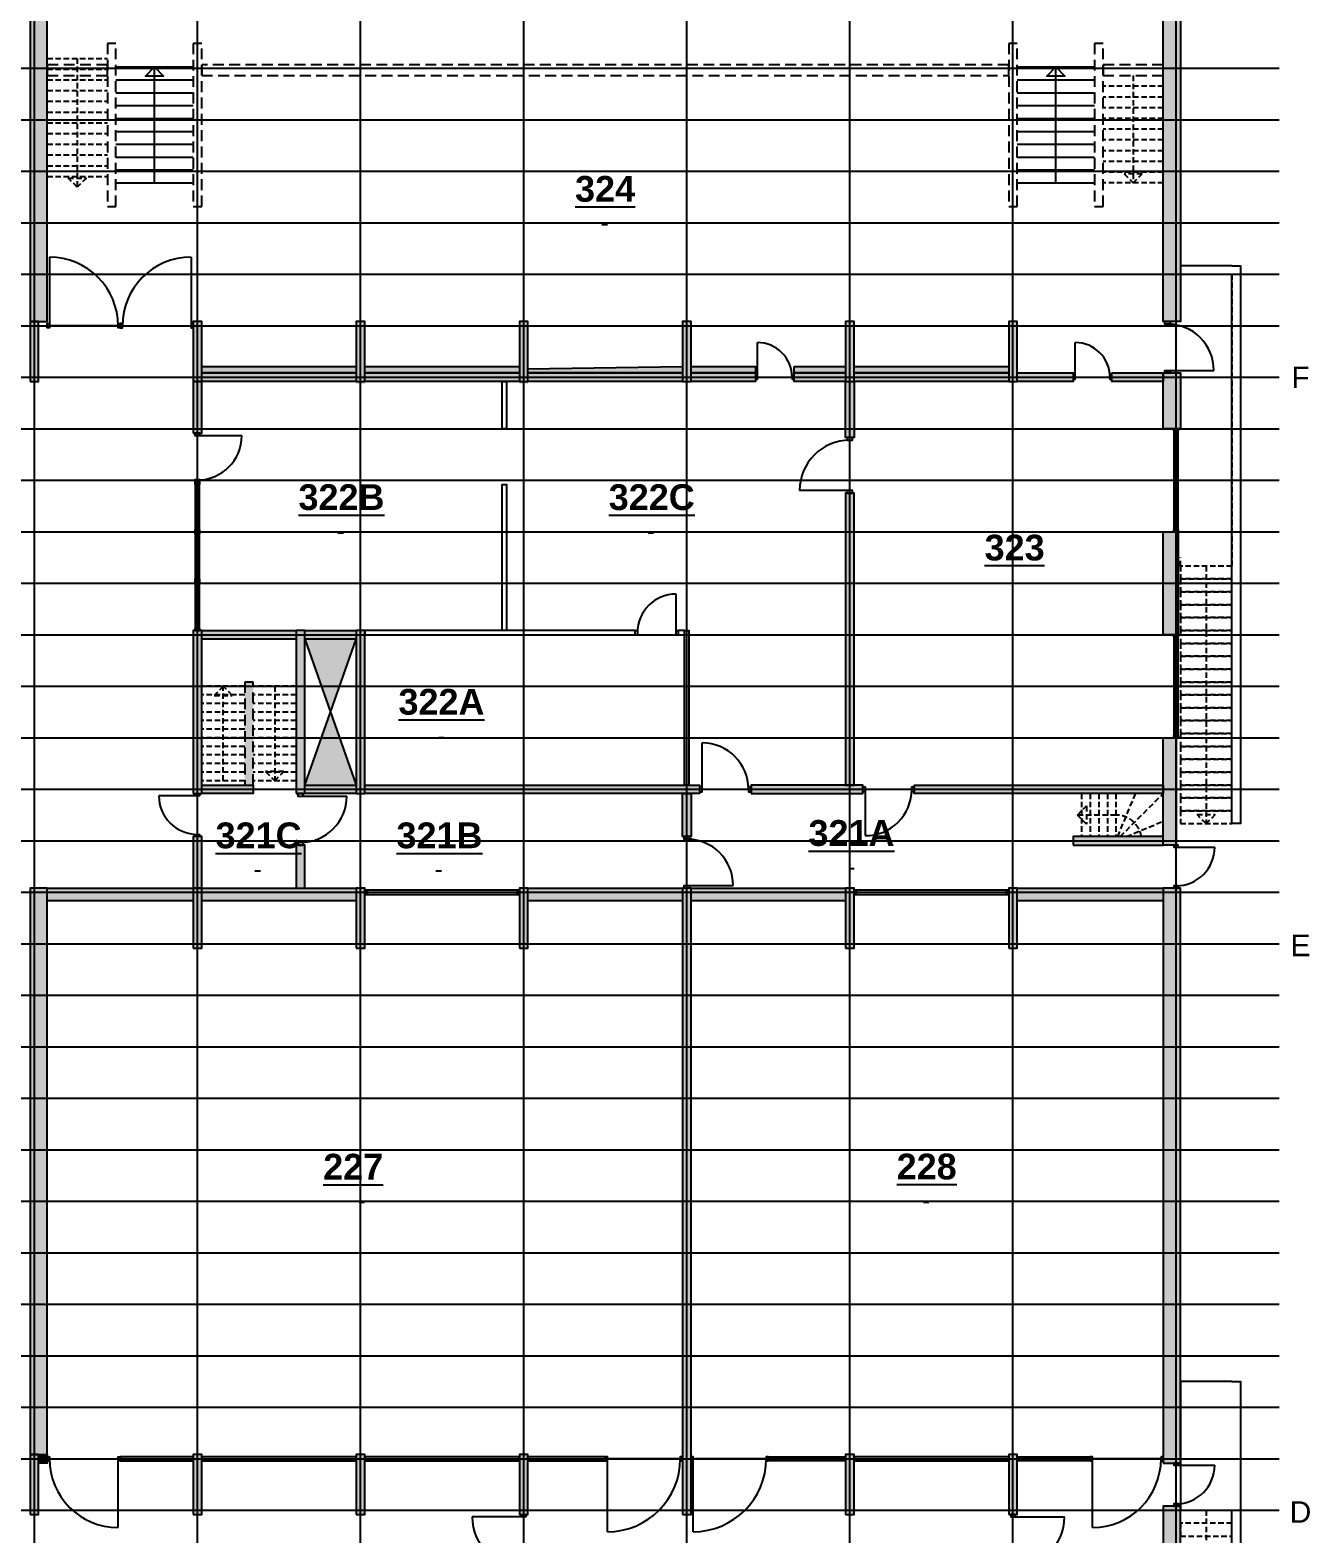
# Model space of a CAD drawing. Header units: millimetres. Extents: x 96064 to 243032, y 44049 to 165007.
# Drawn here: x 163200 to 193019, y 97250 to 132290 of the extents above; entities that cross this region are included whole.
import ezdxf

# ---------------------------------------------------------------- set-up
doc = ezdxf.new("R2010")
doc.units = ezdxf.units.MM
doc.header["$LTSCALE"] = 20
doc.linetypes.add('DASHED', pattern=[19.05, 12.7, -6.35])
for name, color, linetype in [('-  Lette vægge - nye', 7, 'CONTINUOUS'), ('-  Stueplan eksist', 7, 'CONTINUOUS'), ('-  Trapper', 1, 'CONTINUOUS'), ('- Døre og vinduer', 12, 'CONTINUOUS'), ('-Grid', 254, 'CONTINUOUS'), ('-Rum m2', 6, 'CONTINUOUS'), ('-Rumnumre', 6, 'CONTINUOUS'), ('-Skrav. eksist.', 253, 'CONTINUOUS')]:
    doc.layers.add(name, color=color, linetype=linetype)
doc.styles.add('100', font='arial.ttf', dxfattribs={"height": 150})

msp = doc.modelspace()

# ---------------------------------------------------------------- hatches: boundary and pattern name
at = {"layer": '-Skrav. eksist.'}
h = msp.add_hatch(color=256, dxfattribs=at)
h.dxf.hatch_style = 1
h.paths.add_polyline_path([(163200, 125500), (163600, 125500), (163600, 138700), (163200, 138700)], flags=17)
h = msp.add_hatch(color=256, dxfattribs=at)
h.dxf.hatch_style = 1
h.paths.add_polyline_path([(189600, 138730), (190000, 138730), (190000, 125530), (189600, 125530)], flags=17)
h = msp.add_hatch(color=256, dxfattribs=at)
h.dxf.hatch_style = 1
h.paths.add_polyline_path([(189600, 138730), (190000, 138730), (190000, 125530), (189600, 125530)], flags=17)
h = msp.add_hatch(color=256, dxfattribs=at)
h.dxf.hatch_style = 1
h.paths.add_polyline_path([(163200, 124100), (163400, 124100), (163400, 125500), (163200, 125500)], flags=17)
h = msp.add_hatch(color=256, dxfattribs=at)
h.dxf.hatch_style = 1
h.paths.add_polyline_path([(163200, 124100), (163400, 124100), (163400, 125500), (163200, 125500)], flags=17)
h = msp.add_hatch(color=256, dxfattribs=at)
h.dxf.hatch_style = 1
h.paths.add_polyline_path([(167000, 124100), (167200, 124100), (167200, 125500), (167000, 125500)], flags=17)
h = msp.add_hatch(color=256, dxfattribs=at)
h.dxf.hatch_style = 1
h.paths.add_polyline_path([(167000, 124100), (167200, 124100), (167200, 125500), (167000, 125500)], flags=17)
h = msp.add_hatch(color=256, dxfattribs=at)
h.dxf.hatch_style = 1
h.paths.add_polyline_path([(170800, 124100), (171000, 124100), (171000, 125500), (170800, 125500)], flags=17)
h = msp.add_hatch(color=256, dxfattribs=at)
h.dxf.hatch_style = 1
h.paths.add_polyline_path([(170800, 124050), (171000, 124050), (171000, 125450), (170800, 125450)], flags=17)
h = msp.add_hatch(color=256, dxfattribs=at)
h.dxf.hatch_style = 1
h.paths.add_polyline_path([(174600, 124100), (174800, 124100), (174800, 125500), (174600, 125500)], flags=17)
h = msp.add_hatch(color=256, dxfattribs=at)
h.dxf.hatch_style = 1
h.paths.add_polyline_path([(174600, 124050), (174800, 124050), (174800, 125450), (174600, 125450)], flags=17)
h = msp.add_hatch(color=256, dxfattribs=at)
h.dxf.hatch_style = 1
h.paths.add_polyline_path([(178400, 124100), (178600, 124100), (178600, 125500), (178400, 125500)], flags=17)
h = msp.add_hatch(color=256, dxfattribs=at)
h.dxf.hatch_style = 1
h.paths.add_polyline_path([(178400, 124100), (178600, 124100), (178600, 125500), (178400, 125500)], flags=17)
h = msp.add_hatch(color=256, dxfattribs=at)
h.dxf.hatch_style = 1
h.paths.add_polyline_path([(182200, 124100), (182400, 124100), (182400, 125500), (182200, 125500)], flags=17)
h = msp.add_hatch(color=256, dxfattribs=at)
h.dxf.hatch_style = 1
h.paths.add_polyline_path([(182200, 124100), (182400, 124100), (182400, 125500), (182200, 125500)], flags=17)
h = msp.add_hatch(color=256, dxfattribs=at)
h.dxf.hatch_style = 1
h.paths.add_polyline_path([(186000, 124100), (186200, 124100), (186200, 125500), (186000, 125500)], flags=17)
h = msp.add_hatch(color=256, dxfattribs=at)
h.dxf.hatch_style = 1
h.paths.add_polyline_path([(186000, 124100), (186200, 124100), (186200, 125500), (186000, 125500)], flags=17)
h = msp.add_hatch(color=256, dxfattribs=at)
h.dxf.hatch_style = 1
h.paths.add_polyline_path([(167200, 124450), (170800, 124450), (170800, 124300), (167200, 124300)])
h = msp.add_hatch(color=256, dxfattribs=at)
h.dxf.hatch_style = 1
h.paths.add_polyline_path([(167200, 124450), (170800, 124450), (170800, 124300), (167200, 124300)])
h = msp.add_hatch(color=256, dxfattribs=at)
h.dxf.hatch_style = 1
h.paths.add_polyline_path([(171000, 124450), (174600, 124450), (174600, 124300), (171000, 124300)])
h = msp.add_hatch(color=256, dxfattribs=at)
h.dxf.hatch_style = 1
h.paths.add_polyline_path([(171000, 124450), (174600, 124450), (174600, 124300), (171000, 124300)])
h = msp.add_hatch(color=256, dxfattribs=at)
h.dxf.hatch_style = 1
h.paths.add_polyline_path([(174800, 124400), (178400, 124450), (178400, 124300), (174800, 124300)])
h = msp.add_hatch(color=256, dxfattribs=at)
h.dxf.hatch_style = 1
h.paths.add_polyline_path([(174800, 124400), (178400, 124450), (178400, 124300), (174800, 124300)])
h = msp.add_hatch(color=256, dxfattribs=at)
h.dxf.hatch_style = 1
h.paths.add_polyline_path([(178600, 124450), (180100, 124450), (180100, 124300), (178600, 124300)])
h = msp.add_hatch(color=256, dxfattribs=at)
h.dxf.hatch_style = 1
h.paths.add_polyline_path([(178600, 124450), (180100, 124450), (180100, 124300), (178600, 124300)])
h = msp.add_hatch(color=256, dxfattribs=at)
h.dxf.hatch_style = 1
h.paths.add_polyline_path([(181000, 124450), (182200, 124450), (182200, 124300), (181000, 124300)])
h = msp.add_hatch(color=256, dxfattribs=at)
h.dxf.hatch_style = 1
h.paths.add_polyline_path([(181000, 124450), (182200, 124450), (182200, 124300), (181000, 124300)])
h = msp.add_hatch(color=256, dxfattribs=at)
h.dxf.hatch_style = 1
h.paths.add_polyline_path([(182400, 124450), (186000, 124450), (186000, 124300), (182400, 124300)])
h = msp.add_hatch(color=256, dxfattribs=at)
h.dxf.hatch_style = 1
h.paths.add_polyline_path([(182400, 124450), (186000, 124450), (186000, 124300), (182400, 124300)])
h = msp.add_hatch(color=256, dxfattribs=at)
h.dxf.hatch_style = 1
h.paths.add_polyline_path([(167000, 122900), (167200, 122900), (167200, 124100), (167000, 124100)], flags=17)
h = msp.add_hatch(color=256, dxfattribs=at)
h.dxf.hatch_style = 1
h.paths.add_polyline_path([(167000, 122900), (167200, 122900), (167200, 124100), (167000, 124100)], flags=17)
h = msp.add_hatch(color=256, dxfattribs=at)
h.dxf.hatch_style = 1
h.paths.add_polyline_path([(167200, 124300), (170800, 124300), (170800, 124100), (167200, 124100)], flags=17)
h = msp.add_hatch(color=256, dxfattribs=at)
h.dxf.hatch_style = 1
h.paths.add_polyline_path([(167200, 124300), (170800, 124300), (170800, 124100), (167200, 124100)], flags=17)
h = msp.add_hatch(color=256, dxfattribs=at)
h.dxf.hatch_style = 1
h.paths.add_polyline_path([(171000, 124300), (174600, 124300), (174600, 124100), (171000, 124100)], flags=17)
h = msp.add_hatch(color=256, dxfattribs=at)
h.dxf.hatch_style = 1
h.paths.add_polyline_path([(171000, 124300), (174600, 124300), (174600, 124100), (171000, 124100)], flags=17)
h = msp.add_hatch(color=256, dxfattribs=at)
h.dxf.hatch_style = 1
h.paths.add_polyline_path([(174800, 124300), (178400, 124300), (178400, 124100), (174800, 124100)], flags=17)
h = msp.add_hatch(color=256, dxfattribs=at)
h.dxf.hatch_style = 1
h.paths.add_polyline_path([(174800, 124300), (178400, 124300), (178400, 124100), (174800, 124100)], flags=17)
h = msp.add_hatch(color=256, dxfattribs=at)
h.dxf.hatch_style = 1
h.paths.add_polyline_path([(178600, 124300), (180100, 124300), (180100, 124100), (178600, 124100)], flags=17)
h = msp.add_hatch(color=256, dxfattribs=at)
h.dxf.hatch_style = 1
h.paths.add_polyline_path([(178600, 124300), (180100, 124300), (180100, 124100), (178600, 124100)], flags=17)
h = msp.add_hatch(color=256, dxfattribs=at)
h.dxf.hatch_style = 1
h.paths.add_polyline_path([(181000, 124300), (182200, 124300), (182200, 124100), (181000, 124100)], flags=17)
h = msp.add_hatch(color=256, dxfattribs=at)
h.dxf.hatch_style = 1
h.paths.add_polyline_path([(181000, 124300), (182200, 124300), (182200, 124100), (181000, 124100)], flags=17)
h = msp.add_hatch(color=256, dxfattribs=at)
h.dxf.hatch_style = 1
h.paths.add_polyline_path([(182200, 124100), (182400, 124100), (182400, 122800), (182200, 122800)], flags=17)
h = msp.add_hatch(color=256, dxfattribs=at)
h.dxf.hatch_style = 1
h.paths.add_polyline_path([(182200, 124100), (182400, 124100), (182400, 122800), (182200, 122800)], flags=17)
h = msp.add_hatch(color=256, dxfattribs=at)
h.dxf.hatch_style = 1
h.paths.add_polyline_path([(182400, 124300), (186000, 124300), (186000, 124100), (182400, 124100)], flags=17)
h = msp.add_hatch(color=256, dxfattribs=at)
h.dxf.hatch_style = 1
h.paths.add_polyline_path([(182400, 124300), (186000, 124300), (186000, 124100), (182400, 124100)], flags=17)
h = msp.add_hatch(color=256, dxfattribs=at)
h.dxf.hatch_style = 1
h.paths.add_polyline_path([(186200, 124300), (187505, 124300), (187505, 124100), (186200, 124100)], flags=17)
h = msp.add_hatch(color=256, dxfattribs=at)
h.dxf.hatch_style = 1
h.paths.add_polyline_path([(186200, 124300), (187505, 124300), (187505, 124100), (186200, 124100)], flags=17)
h = msp.add_hatch(color=256, dxfattribs=at)
h.dxf.hatch_style = 1
h.paths.add_polyline_path([(188405, 124300), (189600, 124300), (189600, 124100), (188405, 124100)], flags=17)
h = msp.add_hatch(color=256, dxfattribs=at)
h.dxf.hatch_style = 1
h.paths.add_polyline_path([(188405, 124300), (189600, 124300), (189600, 124100), (188405, 124100)], flags=17)
h = msp.add_hatch(color=256, dxfattribs=at)
h.dxf.hatch_style = 1
h.paths.add_polyline_path([(189600, 124300), (190000, 124300), (190000, 123000), (189600, 123000)], flags=17)
h = msp.add_hatch(color=256, dxfattribs=at)
h.dxf.hatch_style = 1
h.paths.add_polyline_path([(189600, 124300), (190000, 124300), (190000, 123000), (189600, 123000)], flags=17)
h = msp.add_hatch(color=256, dxfattribs=at)
h.dxf.hatch_style = 1
h.paths.add_polyline_path([(180000, 114500), (182600, 114500), (182600, 114700), (180000, 114700)], flags=17)
h.paths.add_polyline_path([(182200, 114700), (182400, 114700), (182400, 121500), (182200, 121500)], flags=16)
h = msp.add_hatch(color=256, dxfattribs=at)
h.dxf.hatch_style = 1
h.paths.add_polyline_path([(180000, 114500), (182600, 114500), (182600, 114700), (180000, 114700)], flags=17)
h.paths.add_polyline_path([(182200, 114700), (182400, 114700), (182400, 121500), (182200, 121500)], flags=16)
h = msp.add_hatch(color=256, dxfattribs=at)
h.dxf.hatch_style = 1
h.paths.add_polyline_path([(182200, 114700), (182400, 114700), (182400, 121500), (182200, 121500)], flags=17)
h.paths.add_polyline_path([(182200, 114700), (182400, 114700), (182400, 121500), (182200, 121500)], flags=16)
h = msp.add_hatch(color=256, dxfattribs=at)
h.dxf.hatch_style = 1
h.paths.add_polyline_path([(189600, 120600), (189900, 120600), (189900, 118200), (189600, 118200)], flags=17)
h = msp.add_hatch(color=256, dxfattribs=at)
h.dxf.hatch_style = 1
h.paths.add_polyline_path([(189600, 120600), (189900, 120600), (189900, 118200), (189600, 118200)], flags=17)
h = msp.add_hatch(color=256, dxfattribs=at)
h.dxf.hatch_style = 1
h.paths.add_polyline_path([(167000, 114500), (167200, 114500), (167200, 118300), (167000, 118300)], flags=17)
h = msp.add_hatch(color=256, dxfattribs=at)
h.dxf.hatch_style = 1
h.paths.add_polyline_path([(167000, 114500), (167200, 114500), (167200, 118300), (167000, 118300)], flags=17)
h = msp.add_hatch(color=256, dxfattribs=at)
h.dxf.hatch_style = 1
h.paths.add_polyline_path([(167200, 118300), (169400, 118300), (169400, 118100), (167200, 118100)], flags=17)
h = msp.add_hatch(color=256, dxfattribs=at)
h.dxf.hatch_style = 1
h.paths.add_polyline_path([(167200, 118300), (169400, 118300), (169400, 118100), (167200, 118100)], flags=17)
h = msp.add_hatch(color=256, dxfattribs=at)
h.dxf.hatch_style = 1
h.paths.add_polyline_path([(169400, 114500), (169600, 114500), (169600, 118300), (169400, 118300)], flags=17)
h.paths.add_polyline_path([(169600, 114700), (170800, 118100)], flags=0)
h = msp.add_hatch(color=256, dxfattribs=at)
h.dxf.hatch_style = 1
h.paths.add_polyline_path([(169400, 114500), (169600, 114500), (169600, 118300), (169400, 118300)], flags=17)
h.paths.add_polyline_path([(169600, 114700), (170800, 118100)], flags=0)
h = msp.add_hatch(color=256, dxfattribs=at)
h.dxf.hatch_style = 1
h.paths.add_polyline_path([(170800, 114500), (171000, 114500), (171000, 118300), (170800, 118300)], flags=17)
h.paths.add_polyline_path([(169600, 114700), (170800, 118100)], flags=0)
h = msp.add_hatch(color=256, dxfattribs=at)
h.dxf.hatch_style = 1
h.paths.add_polyline_path([(169600, 118300), (170800, 118300), (170800, 118100), (169600, 118100)], flags=17)
h.paths.add_polyline_path([(169600, 114700), (170800, 118100)], flags=0)
h = msp.add_hatch(color=256, dxfattribs=at)
h.dxf.hatch_style = 1
h.paths.add_polyline_path([(170800, 114500), (171000, 114500), (171000, 118300), (170800, 118300)], flags=17)
h.paths.add_polyline_path([(169600, 114700), (170800, 118100)], flags=0)
h = msp.add_hatch(color=256, dxfattribs=at)
h.dxf.hatch_style = 1
h.paths.add_polyline_path([(169600, 118300), (170800, 118300), (170800, 118100), (169600, 118100)], flags=17)
h.paths.add_polyline_path([(169600, 114700), (170800, 118100)], flags=0)
h = msp.add_hatch(color=256, dxfattribs=at)
h.dxf.hatch_style = 1
h.paths.add_polyline_path([(169600, 114700), (170800, 118100)], flags=0)
edge = h.paths.add_edge_path(flags=17)
edge.add_line((169600, 114700), (170800, 118100))
edge.add_line((169600, 118100), (170800, 114700))
h = msp.add_hatch(color=256, dxfattribs=at)
h.dxf.hatch_style = 1
h.paths.add_polyline_path([(169600, 114700), (170800, 118100)], flags=0)
h.paths.add_polyline_path([(169600, 118100), (170800, 114700)], flags=17)
h = msp.add_hatch(color=256, dxfattribs=at)
h.dxf.hatch_style = 1
h.paths.add_polyline_path([(169600, 114700), (170800, 114700), (170800, 114500), (169600, 114500)], flags=17)
h.paths.add_polyline_path([(169600, 114700), (170800, 118100)], flags=0)
h = msp.add_hatch(color=256, dxfattribs=at)
h.dxf.hatch_style = 1
h.paths.add_polyline_path([(169600, 114700), (170800, 114700), (170800, 114500), (169600, 114500)], flags=17)
h.paths.add_polyline_path([(169600, 114700), (170800, 118100)], flags=0)
h = msp.add_hatch(color=256, dxfattribs=at)
h.dxf.hatch_style = 1
h.paths.add_polyline_path([(168200, 114700), (168400, 114700), (168400, 117100), (168200, 117100)], flags=16)
h.paths.add_polyline_path([(167200, 114700), (168400, 114700), (168400, 114500), (167200, 114500)], flags=17)
h = msp.add_hatch(color=256, dxfattribs=at)
h.dxf.hatch_style = 1
h.paths.add_polyline_path([(167200, 114700), (168400, 114700), (168400, 114500), (167200, 114500)], flags=17)
h.paths.add_polyline_path([(168200, 114700), (168400, 114700), (168400, 117100), (168200, 117100)], flags=16)
h = msp.add_hatch(color=256, dxfattribs=at)
h.dxf.hatch_style = 1
h.paths.add_polyline_path([(168200, 114700), (168400, 114700), (168400, 117100), (168200, 117100)], flags=17)
h.paths.add_polyline_path([(168200, 114700), (168400, 114700), (168400, 117100), (168200, 117100)], flags=16)
h = msp.add_hatch(color=256, dxfattribs=at)
h.dxf.hatch_style = 1
h.paths.add_polyline_path([(189600, 115800), (189900, 115800), (189900, 113300), (189600, 113300)])
h = msp.add_hatch(color=256, dxfattribs=at)
h.dxf.hatch_style = 1
h.paths.add_polyline_path([(189600, 115800), (189900, 115800), (189900, 113300), (189600, 113300)])
h = msp.add_hatch(color=256, dxfattribs=at)
h.dxf.hatch_style = 1
h.paths.add_polyline_path([(171000, 114700), (178800, 114700), (178800, 114500), (171000, 114500)], flags=17)
h = msp.add_hatch(color=256, dxfattribs=at)
h.dxf.hatch_style = 1
h.paths.add_polyline_path([(171000, 114700), (178800, 114700), (178800, 114500), (171000, 114500)], flags=17)
h = msp.add_hatch(color=256, dxfattribs=at)
h.dxf.hatch_style = 1
h.paths.add_polyline_path([(183800, 114700), (189600, 114700), (189600, 114500), (183800, 114500)], flags=17)
h = msp.add_hatch(color=256, dxfattribs=at)
h.dxf.hatch_style = 1
h.paths.add_polyline_path([(183800, 114700), (189600, 114700), (189600, 114500), (183800, 114500)], flags=17)
h = msp.add_hatch(color=256, dxfattribs=at)
h.dxf.hatch_style = 1
h.paths.add_polyline_path([(178400, 114500), (178600, 114500), (178600, 113500), (178400, 113500)], flags=17)
h = msp.add_hatch(color=256, dxfattribs=at)
h.dxf.hatch_style = 1
h.paths.add_polyline_path([(178400, 114500), (178600, 114500), (178600, 113500), (178400, 113500)], flags=17)
h = msp.add_hatch(color=256, dxfattribs=at)
h.dxf.hatch_style = 1
h.paths.add_polyline_path([(167000, 112300), (167200, 112300), (167200, 113500), (167000, 113500)], flags=17)
h = msp.add_hatch(color=256, dxfattribs=at)
h.dxf.hatch_style = 1
h.paths.add_polyline_path([(167000, 112300), (167200, 112300), (167200, 113500), (167000, 113500)], flags=17)
h = msp.add_hatch(color=256, dxfattribs=at)
h.dxf.hatch_style = 1
h.paths.add_polyline_path([(169400, 112300), (169600, 112300), (169600, 113300), (169400, 113300)], flags=16)
h.paths.add_polyline_path([(167200, 112300), (170800, 112300), (170800, 112000), (167200, 112000)], flags=17)
h = msp.add_hatch(color=256, dxfattribs=at)
h.dxf.hatch_style = 1
h.paths.add_polyline_path([(167200, 112300), (170800, 112300), (170800, 112000), (167200, 112000)], flags=17)
h.paths.add_polyline_path([(169400, 112300), (169600, 112300), (169600, 113300), (169400, 113300)], flags=16)
h = msp.add_hatch(color=256, dxfattribs=at)
h.dxf.hatch_style = 1
h.paths.add_polyline_path([(169400, 112300), (169600, 112300), (169600, 113300), (169400, 113300)], flags=17)
h.paths.add_polyline_path([(169400, 112300), (169600, 112300), (169600, 113300), (169400, 113300)], flags=16)
h = msp.add_hatch(color=256, dxfattribs=at)
h.dxf.hatch_style = 1
h.paths.add_polyline_path([(187500, 113300), (189600, 113300), (189600, 113500), (187500, 113500)])
h = msp.add_hatch(color=256, dxfattribs=at)
h.dxf.hatch_style = 1
h.paths.add_polyline_path([(187500, 113300), (189600, 113300), (189600, 113500), (187500, 113500)])
h = msp.add_hatch(color=256, dxfattribs=at)
h.dxf.hatch_style = 1
h.paths.add_polyline_path([(163200, 99100), (163600, 99100), (163600, 112300), (163200, 112300)], flags=17)
h = msp.add_hatch(color=256, dxfattribs=at)
h.dxf.hatch_style = 1
h.paths.add_polyline_path([(163200, 99100), (163600, 99100), (163600, 112300), (163200, 112300)], flags=17)
h = msp.add_hatch(color=256, dxfattribs=at)
h.dxf.hatch_style = 1
h.paths.add_polyline_path([(163600, 112300), (167000, 112300), (167000, 112000), (163600, 112000)], flags=17)
h = msp.add_hatch(color=256, dxfattribs=at)
h.dxf.hatch_style = 1
h.paths.add_polyline_path([(163600, 112300), (167000, 112300), (167000, 112000), (163600, 112000)], flags=17)
h = msp.add_hatch(color=256, dxfattribs=at)
h.dxf.hatch_style = 1
h.paths.add_polyline_path([(167000, 110900), (167200, 110900), (167200, 112300), (167000, 112300)], flags=17)
h = msp.add_hatch(color=256, dxfattribs=at)
h.dxf.hatch_style = 1
h.paths.add_polyline_path([(167000, 110900), (167200, 110900), (167200, 112300), (167000, 112300)], flags=17)
h = msp.add_hatch(color=256, dxfattribs=at)
h.dxf.hatch_style = 1
h.paths.add_polyline_path([(170800, 110900), (171000, 110900), (171000, 112300), (170800, 112300)], flags=17)
h = msp.add_hatch(color=256, dxfattribs=at)
h.dxf.hatch_style = 1
h.paths.add_polyline_path([(170800, 110900), (171000, 110900), (171000, 112300), (170800, 112300)], flags=17)
h = msp.add_hatch(color=256, dxfattribs=at)
h.dxf.hatch_style = 1
h.paths.add_polyline_path([(174600, 110900), (174800, 110900), (174800, 112300), (174600, 112300)], flags=17)
h = msp.add_hatch(color=256, dxfattribs=at)
h.dxf.hatch_style = 1
h.paths.add_polyline_path([(174600, 110900), (174800, 110900), (174800, 112300), (174600, 112300)], flags=17)
h = msp.add_hatch(color=256, dxfattribs=at)
h.dxf.hatch_style = 1
h.paths.add_polyline_path([(174800, 112300), (178400, 112300), (178400, 112000), (174800, 112000)], flags=17)
h = msp.add_hatch(color=256, dxfattribs=at)
h.dxf.hatch_style = 1
h.paths.add_polyline_path([(174800, 112300), (178400, 112300), (178400, 112000), (174800, 112000)], flags=17)
h = msp.add_hatch(color=256, dxfattribs=at)
h.dxf.hatch_style = 1
h.paths.add_polyline_path([(178400, 97700), (178600, 97700), (178600, 112300), (178400, 112300)], flags=17)
h = msp.add_hatch(color=256, dxfattribs=at)
h.dxf.hatch_style = 1
h.paths.add_polyline_path([(178400, 97700), (178600, 97700), (178600, 112300), (178400, 112300)], flags=17)
h = msp.add_hatch(color=256, dxfattribs=at)
h.dxf.hatch_style = 1
h.paths.add_polyline_path([(178600, 112300), (182200, 112300), (182200, 112000), (178600, 112000)], flags=17)
h = msp.add_hatch(color=256, dxfattribs=at)
h.dxf.hatch_style = 1
h.paths.add_polyline_path([(178600, 112300), (182200, 112300), (182200, 112000), (178600, 112000)], flags=17)
h = msp.add_hatch(color=256, dxfattribs=at)
h.dxf.hatch_style = 1
h.paths.add_polyline_path([(182200, 110900), (182400, 110900), (182400, 112300), (182200, 112300)], flags=17)
h = msp.add_hatch(color=256, dxfattribs=at)
h.dxf.hatch_style = 1
h.paths.add_polyline_path([(182200, 110900), (182400, 110900), (182400, 112300), (182200, 112300)], flags=17)
h = msp.add_hatch(color=256, dxfattribs=at)
h.dxf.hatch_style = 1
h.paths.add_polyline_path([(186000, 110900), (186200, 110900), (186200, 112300), (186000, 112300)], flags=17)
h = msp.add_hatch(color=256, dxfattribs=at)
h.dxf.hatch_style = 1
h.paths.add_polyline_path([(186000, 110900), (186200, 110900), (186200, 112300), (186000, 112300)], flags=17)
h = msp.add_hatch(color=256, dxfattribs=at)
h.dxf.hatch_style = 1
h.paths.add_polyline_path([(186200, 112300), (189600, 112300), (189600, 112000), (186200, 112000)], flags=17)
h = msp.add_hatch(color=256, dxfattribs=at)
h.dxf.hatch_style = 1
h.paths.add_polyline_path([(186200, 112300), (189600, 112300), (189600, 112000), (186200, 112000)], flags=17)
h = msp.add_hatch(color=256, dxfattribs=at)
h.dxf.hatch_style = 1
h.paths.add_polyline_path([(189600, 98900), (190000, 98900), (190000, 112300), (189600, 112300)])
h = msp.add_hatch(color=256, dxfattribs=at)
h.dxf.hatch_style = 1
h.paths.add_polyline_path([(189600, 98900), (190000, 98900), (190000, 112300), (189600, 112300)])
h = msp.add_hatch(color=256, dxfattribs=at)
h.dxf.hatch_style = 1
h.paths.add_polyline_path([(163200, 97700), (163400, 97700), (163400, 99100), (163200, 99100)], flags=17)
h = msp.add_hatch(color=256, dxfattribs=at)
h.dxf.hatch_style = 1
h.paths.add_polyline_path([(163200, 97700), (163400, 97700), (163400, 99100), (163200, 99100)], flags=17)
h = msp.add_hatch(color=256, dxfattribs=at)
h.dxf.hatch_style = 1
h.paths.add_polyline_path([(163400, 99100), (163600, 99100), (163600, 98900), (163400, 98900)], flags=17)
h = msp.add_hatch(color=256, dxfattribs=at)
h.dxf.hatch_style = 1
h.paths.add_polyline_path([(163400, 99100), (163600, 99100), (163600, 98900), (163400, 98900)], flags=17)
h = msp.add_hatch(color=256, dxfattribs=at)
h.dxf.hatch_style = 1
h.paths.add_polyline_path([(165300, 98950), (167000, 98950), (167000, 99050), (165300, 99050)], flags=17)
h = msp.add_hatch(color=256, dxfattribs=at)
h.dxf.hatch_style = 1
h.paths.add_polyline_path([(165300, 98950), (167000, 98950), (167000, 99050), (165300, 99050)], flags=17)
h = msp.add_hatch(color=256, dxfattribs=at)
h.dxf.hatch_style = 1
h.paths.add_polyline_path([(167000, 97700), (167200, 97700), (167200, 99100), (167000, 99100)], flags=17)
h = msp.add_hatch(color=256, dxfattribs=at)
h.dxf.hatch_style = 1
h.paths.add_polyline_path([(167000, 97700), (167200, 97700), (167200, 99100), (167000, 99100)], flags=17)
h = msp.add_hatch(color=256, dxfattribs=at)
h.dxf.hatch_style = 1
h.paths.add_polyline_path([(167200, 98950), (170800, 98950), (170800, 99050), (167200, 99050)], flags=17)
h = msp.add_hatch(color=256, dxfattribs=at)
h.dxf.hatch_style = 1
h.paths.add_polyline_path([(167200, 98950), (170800, 98950), (170800, 99050), (167200, 99050)], flags=17)
h = msp.add_hatch(color=256, dxfattribs=at)
h.dxf.hatch_style = 1
h.paths.add_polyline_path([(170800, 97700), (171000, 97700), (171000, 99100), (170800, 99100)], flags=17)
h = msp.add_hatch(color=256, dxfattribs=at)
h.dxf.hatch_style = 1
h.paths.add_polyline_path([(170800, 97700), (171000, 97700), (171000, 99100), (170800, 99100)], flags=17)
h = msp.add_hatch(color=256, dxfattribs=at)
h.dxf.hatch_style = 1
h.paths.add_polyline_path([(171000, 98950), (174600, 98950), (174600, 99050), (171000, 99050)], flags=17)
h = msp.add_hatch(color=256, dxfattribs=at)
h.dxf.hatch_style = 1
h.paths.add_polyline_path([(171000, 98950), (174600, 98950), (174600, 99050), (171000, 99050)], flags=17)
h = msp.add_hatch(color=256, dxfattribs=at)
h.dxf.hatch_style = 1
h.paths.add_polyline_path([(174600, 97700), (174800, 97700), (174800, 99100), (174600, 99100)], flags=17)
h = msp.add_hatch(color=256, dxfattribs=at)
h.dxf.hatch_style = 1
h.paths.add_polyline_path([(174600, 97700), (174800, 97700), (174800, 99100), (174600, 99100)], flags=17)
h = msp.add_hatch(color=256, dxfattribs=at)
h.dxf.hatch_style = 1
h.paths.add_polyline_path([(174800, 98950), (176600, 98950), (176600, 99050), (174800, 99050)], flags=17)
h = msp.add_hatch(color=256, dxfattribs=at)
h.dxf.hatch_style = 1
h.paths.add_polyline_path([(174800, 98950), (176600, 98950), (176600, 99050), (174800, 99050)], flags=17)
h = msp.add_hatch(color=256, dxfattribs=at)
h.dxf.hatch_style = 1
h.paths.add_polyline_path([(182200, 98950), (180400, 98950), (180400, 99050), (182200, 99050)], flags=17)
h = msp.add_hatch(color=256, dxfattribs=at)
h.dxf.hatch_style = 1
h.paths.add_polyline_path([(182200, 98950), (180400, 98950), (180400, 99050), (182200, 99050)], flags=17)
h = msp.add_hatch(color=256, dxfattribs=at)
h.dxf.hatch_style = 1
h.paths.add_polyline_path([(182200, 97700), (182400, 97700), (182400, 99100), (182200, 99100)], flags=17)
h = msp.add_hatch(color=256, dxfattribs=at)
h.dxf.hatch_style = 1
h.paths.add_polyline_path([(182200, 97700), (182400, 97700), (182400, 99100), (182200, 99100)], flags=17)
h = msp.add_hatch(color=256, dxfattribs=at)
h.dxf.hatch_style = 1
h.paths.add_polyline_path([(182400, 98950), (186000, 98950), (186000, 99050), (182400, 99050)], flags=17)
h = msp.add_hatch(color=256, dxfattribs=at)
h.dxf.hatch_style = 1
h.paths.add_polyline_path([(182400, 98950), (186000, 98950), (186000, 99050), (182400, 99050)], flags=17)
h = msp.add_hatch(color=256, dxfattribs=at)
h.dxf.hatch_style = 1
h.paths.add_polyline_path([(186000, 97700), (186200, 97700), (186200, 99100), (186000, 99100)], flags=17)
h = msp.add_hatch(color=256, dxfattribs=at)
h.dxf.hatch_style = 1
h.paths.add_polyline_path([(186000, 97700), (186200, 97700), (186200, 99100), (186000, 99100)], flags=17)
h = msp.add_hatch(color=256, dxfattribs=at)
h.dxf.hatch_style = 1
h.paths.add_polyline_path([(187900, 98950), (186200, 98950), (186200, 99050), (187900, 99050)], flags=17)
h = msp.add_hatch(color=256, dxfattribs=at)
h.dxf.hatch_style = 1
h.paths.add_polyline_path([(187900, 98950), (186200, 98950), (186200, 99050), (187900, 99050)], flags=17)
h = msp.add_hatch(color=256, dxfattribs=at)
h.dxf.hatch_style = 1
h.paths.add_polyline_path([(189600, 86900), (190000, 86900), (190000, 97900), (189600, 97900)], flags=17)
h = msp.add_hatch(color=256, dxfattribs=at)
h.dxf.hatch_style = 1
h.paths.add_polyline_path([(189600, 86900), (190000, 86900), (190000, 97900), (189600, 97900)], flags=17)

# ---------------------------------------------------------------- linework, layer by layer
at = {"layer": '-  Lette vægge - nye'}
for points in [[(174300, 123000), (174200, 123000), (174200, 124100), (174300, 124100)], [(174300, 118300), (174200, 118300), (174200, 121700), (174300, 121700)], [(177300, 118300), (171000, 118300), (171000, 118200), (177300, 118200)], [(178300, 118200), (178450, 118200), (178450, 118300), (178300, 118300)], [(178550, 114700), (178450, 114700), (178450, 118300), (178550, 118300)]]:
    msp.add_lwpolyline(points, close=True, dxfattribs=at)
at = {"layer": '-  Stueplan eksist'}
for p, q in [((169600, 118100), (170800, 114700)), ((169600, 114700), (170800, 118100))]:
    msp.add_line(p, q, dxfattribs=at)
for points in [[(163200, 125500), (163600, 125500), (163600, 138700), (163200, 138700)], [(189600, 138700), (190000, 138700), (190000, 125500), (189600, 125500)], [(163200, 124100), (163400, 124100), (163400, 125500), (163200, 125500)], [(167000, 124100), (167200, 124100), (167200, 125500), (167000, 125500)], [(170800, 124100), (171000, 124100), (171000, 125500), (170800, 125500)], [(174600, 124100), (174800, 124100), (174800, 125500), (174600, 125500)], [(178400, 124100), (178600, 124100), (178600, 125500), (178400, 125500)], [(182200, 124100), (182400, 124100), (182400, 125500), (182200, 125500)], [(186000, 124100), (186200, 124100), (186200, 125500), (186000, 125500)], [(167200, 124450), (170800, 124450), (170800, 124300), (167200, 124300)], [(171000, 124450), (174600, 124450), (174600, 124300), (171000, 124300)], [(174800, 124400), (178400, 124450), (178400, 124300), (174800, 124300)], [(178600, 124450), (180100, 124450), (180100, 124300), (178600, 124300)], [(181000, 124450), (182200, 124450), (182200, 124300), (181000, 124300)], [(182400, 124450), (186000, 124450), (186000, 124300), (182400, 124300)], [(167000, 122900), (167200, 122900), (167200, 124100), (167000, 124100)], [(167200, 124300), (170800, 124300), (170800, 124100), (167200, 124100)], [(171000, 124300), (174600, 124300), (174600, 124100), (171000, 124100)], [(174800, 124300), (178400, 124300), (178400, 124100), (174800, 124100)], [(178600, 124300), (180100, 124300), (180100, 124100), (178600, 124100)], [(181000, 124300), (182200, 124300), (182200, 124100), (181000, 124100)], [(182200, 124100), (182400, 124100), (182400, 122800), (182200, 122800)], [(182400, 124300), (186000, 124300), (186000, 124100), (182400, 124100)], [(186200, 124300), (187505, 124300), (187505, 124100), (186200, 124100)], [(188405, 124300), (189600, 124300), (189600, 124100), (188405, 124100)], [(189600, 124300), (190000, 124300), (190000, 123000), (189600, 123000)], [(182200, 114700), (182400, 114700), (182400, 121500), (182200, 121500)], [(189600, 120600), (189900, 120600), (189900, 118200), (189600, 118200)], [(167000, 114500), (167200, 114500), (167200, 118300), (167000, 118300)], [(167200, 118300), (169400, 118300), (169400, 118100), (167200, 118100)], [(169400, 114500), (169600, 114500), (169600, 118300), (169400, 118300)], [(169600, 118300), (170800, 118300), (170800, 118100), (169600, 118100)], [(170800, 114500), (171000, 114500), (171000, 118300), (170800, 118300)], [(189600, 115800), (189900, 115800), (189900, 113300), (189600, 113300)], [(167200, 114700), (168400, 114700), (168400, 114500), (167200, 114500)], [(169600, 114700), (170800, 114700), (170800, 114500), (169600, 114500)], [(171000, 114700), (178800, 114700), (178800, 114500), (171000, 114500)], [(180000, 114500), (182600, 114500), (182600, 114700), (180000, 114700)], [(183800, 114700), (189600, 114700), (189600, 114500), (183800, 114500)], [(178400, 114500), (178600, 114500), (178600, 113500), (178400, 113500)], [(167000, 112300), (167200, 112300), (167200, 113500), (167000, 113500)], [(169400, 112300), (169600, 112300), (169600, 113300), (169400, 113300)], [(187500, 113300), (189600, 113300), (189600, 113500), (187500, 113500)], [(163200, 99100), (163600, 99100), (163600, 112300), (163200, 112300)], [(163600, 112300), (167000, 112300), (167000, 112000), (163600, 112000)], [(167000, 110900), (167200, 110900), (167200, 112300), (167000, 112300)], [(167200, 112300), (170800, 112300), (170800, 112000), (167200, 112000)], [(170800, 110900), (171000, 110900), (171000, 112300), (170800, 112300)], [(174600, 110900), (174800, 110900), (174800, 112300), (174600, 112300)], [(174800, 112300), (178400, 112300), (178400, 112000), (174800, 112000)], [(178400, 97700), (178600, 97700), (178600, 112300), (178400, 112300)], [(178600, 112300), (182200, 112300), (182200, 112000), (178600, 112000)], [(182200, 110900), (182400, 110900), (182400, 112300), (182200, 112300)], [(186000, 110900), (186200, 110900), (186200, 112300), (186000, 112300)], [(186200, 112300), (189600, 112300), (189600, 112000), (186200, 112000)], [(189600, 98900), (190000, 98900), (190000, 112300), (189600, 112300)], [(163200, 97700), (163400, 97700), (163400, 99100), (163200, 99100)], [(163400, 99100), (163600, 99100), (163600, 98900), (163400, 98900)], [(165300, 98950), (167000, 98950), (167000, 99050), (165300, 99050)], [(167000, 97700), (167200, 97700), (167200, 99100), (167000, 99100)], [(167200, 98950), (170800, 98950), (170800, 99050), (167200, 99050)], [(170800, 97700), (171000, 97700), (171000, 99100), (170800, 99100)], [(171000, 98950), (174600, 98950), (174600, 99050), (171000, 99050)], [(174600, 97700), (174800, 97700), (174800, 99100), (174600, 99100)], [(174800, 98950), (176600, 98950), (176600, 99050), (174800, 99050)], [(182200, 98950), (180400, 98950), (180400, 99050), (182200, 99050)], [(182200, 97700), (182400, 97700), (182400, 99100), (182200, 99100)], [(182400, 98950), (186000, 98950), (186000, 99050), (182400, 99050)], [(186000, 97700), (186200, 97700), (186200, 99100), (186000, 99100)], [(187900, 98950), (186200, 98950), (186200, 99050), (187900, 99050)], [(189600, 86900), (190000, 86900), (190000, 97900), (189600, 97900)]]:
    msp.add_lwpolyline(points, close=True, dxfattribs=at)
at = {"layer": '-  Stueplan eksist', "linetype": 'DASHED'}
for points in [[(165000, 128180), (165200, 128180), (165200, 131980), (165000, 131980)], [(167200, 131980), (167000, 131980), (167000, 128180), (167200, 128180)], [(186200, 131980), (186000, 131980), (186000, 128180), (186200, 128180)], [(188200, 131980), (188000, 131980), (188000, 128180), (188200, 128180)], [(163600, 131230), (165000, 131230), (165000, 131480), (163600, 131480)], [(167200, 131230), (186000, 131230), (186000, 131480), (167200, 131480)], [(188200, 131480), (188200, 131230), (189600, 131230), (189600, 131480)], [(168200, 114700), (168400, 114700), (168400, 117100), (168200, 117100)]]:
    msp.add_lwpolyline(points, close=True, dxfattribs=at)
at = {"layer": '-  Trapper', "linetype": 'DASHED', "ltscale": 0.5}
for p, q in [((163600, 131630), (165000, 131630)), ((163600, 131380), (165000, 131380)), ((163600, 131130), (165000, 131130)), ((163600, 130880), (165000, 130880)), ((189600, 130980), (188200, 130980)), ((189600, 130730), (188200, 130730)), ((189600, 130730), (188200, 130730)), ((163600, 130630), (165000, 130630)), ((163600, 130380), (165000, 130380)), ((189600, 130480), (188200, 130480)), ((163600, 130130), (165000, 130130)), ((189600, 130230), (188200, 130230)), ((163600, 129880), (165000, 129880)), ((189600, 129980), (188200, 129980)), ((189600, 129730), (188200, 129730)), ((163600, 129630), (165000, 129630)), ((163600, 129380), (165000, 129380)), ((189600, 129480), (188200, 129480)), ((163600, 129130), (165000, 129130)), ((189600, 129230), (188200, 129230)), ((189600, 128980), (188200, 128980)), ((163600, 128880), (165000, 128880)), ((189600, 128730), (188200, 128730)), ((168200, 117000), (167200, 117000)), ((168200, 116800), (167200, 116800)), ((169400, 117000), (168400, 117000)), ((169400, 116800), (168400, 116800)), ((168200, 116600), (167200, 116600)), ((168200, 116400), (167200, 116400)), ((169400, 116600), (168400, 116600)), ((169400, 116400), (168400, 116400)), ((168200, 116200), (167200, 116200)), ((168200, 116000), (167200, 116000)), ((169400, 116200), (168400, 116200)), ((169400, 116000), (168400, 116000)), ((168200, 115800), (167200, 115800)), ((169400, 115800), (168400, 115800)), ((168200, 115600), (167200, 115600)), ((168200, 115400), (167200, 115400)), ((169400, 115600), (168400, 115600)), ((169400, 115400), (168400, 115400)), ((168200, 115200), (167200, 115200)), ((168200, 115000), (167200, 115000)), ((169400, 115200), (168400, 115200)), ((169400, 115000), (168400, 115000)), ((168200, 114800), (167200, 114800)), ((169400, 114800), (168400, 114800)), ((187700, 114500), (187700, 113500)), ((187900, 114500), (187900, 113500)), ((188100, 114500), (188100, 113500)), ((188300, 114500), (188300, 113500)), ((188500, 114500), (188500, 113500)), ((188541, 113500), (188956, 114500)), ((188600, 113500), (189600, 114500)), ((188741, 113500), (189600, 113856))]:
    msp.add_line(p, q, dxfattribs=at)
at = {"layer": '-  Trapper'}
for p, q in [((165200, 131430), (167000, 131430)), ((186200, 131430), (188000, 131430)), ((165200, 131130), (167000, 131130)), ((186200, 131130), (188000, 131130)), ((165200, 130830), (167000, 130830)), ((186200, 130830), (188000, 130830)), ((165200, 130530), (167000, 130530)), ((186200, 130530), (188000, 130530)), ((165200, 130230), (167000, 130230)), ((186200, 130230), (188000, 130230)), ((165200, 129930), (167000, 129930)), ((186200, 129930), (188000, 129930)), ((165200, 129630), (167000, 129630)), ((165200, 129330), (167000, 129330)), ((186200, 129630), (188000, 129630)), ((186200, 129330), (188000, 129330)), ((165200, 129030), (167000, 129030)), ((186200, 129030), (188000, 129030)), ((165200, 128730), (167000, 128730)), ((186200, 128730), (188000, 128730))]:
    msp.add_line(p, q, dxfattribs=at)
at = {"layer": '-  Trapper', "linetype": 'DASHED', "ltscale": 0.5}
for points in [[(164300, 131630), (164300, 128630), (164088, 128842), (164512, 128842), (164300, 128630)], [(188900, 131230), (188900, 128730), (189112, 128942), (188688, 128942), (188900, 128730)], [(190000, 126600), (191200, 126600), (191200, 119800), (190000, 119800), (190000, 120000)], [(190600, 119800), (190600, 113800), (190388, 114012), (190812, 114012), (190600, 113800)], [(167700, 114800), (167700, 117000), (167488, 116788), (167912, 116788), (167700, 117000)], [(168900, 117000), (168900, 114800), (169112, 115012), (168688, 115012), (168900, 114800)], [(188500, 114000), (187601, 114000), (187813, 114212), (187813, 113788), (187601, 114000)], [(190600, 97800), (190600, 92400), (190388, 92612), (190812, 92612), (190600, 92400)]]:
    msp.add_lwpolyline(points, dxfattribs=at)
at = {"layer": '-  Trapper'}
for points in [[(166100, 128730), (166100, 131430), (166312, 131218), (165888, 131218), (166100, 131430)], [(187100, 128730), (187100, 131430), (187312, 131218), (186888, 131218), (187100, 131430)]]:
    msp.add_lwpolyline(points, dxfattribs=at)
at = {"layer": '-  Trapper', "linetype": 'Continuous', "ltscale": 0.5}
for points in [[(191200, 126800), (190000, 126800), (190000, 126600), (191200, 126600)], [(191200, 126800), (191400, 126800), (191400, 113800), (191200, 113800), (191200, 126600)], [(191200, 100800), (190000, 100800), (190000, 97800), (191200, 97800)], [(191200, 100800), (191400, 100800), (191400, 92100), (191200, 92100), (191200, 97800)]]:
    msp.add_lwpolyline(points, dxfattribs=at)
at = {"layer": '-  Trapper', "linetype": 'DASHED', "ltscale": 0.5}
for points in [[(190000, 119500), (191200, 119500), (191200, 119800), (190000, 119800)], [(190000, 119200), (191200, 119200), (191200, 119500), (190000, 119500)], [(190000, 118900), (191200, 118900), (191200, 119200), (190000, 119200)], [(190000, 118600), (191200, 118600), (191200, 118900), (190000, 118900)], [(190000, 118300), (191200, 118300), (191200, 118600), (190000, 118600)], [(190000, 118000), (191200, 118000), (191200, 118300), (190000, 118300)], [(190000, 117700), (191200, 117700), (191200, 118000), (190000, 118000)], [(190000, 117400), (191200, 117400), (191200, 117700), (190000, 117700)], [(190000, 117100), (191200, 117100), (191200, 117400), (190000, 117400)], [(190000, 116800), (191200, 116800), (191200, 117100), (190000, 117100)], [(190000, 116500), (191200, 116500), (191200, 116800), (190000, 116800)], [(190000, 116200), (191200, 116200), (191200, 116500), (190000, 116500)], [(190000, 115900), (191200, 115900), (191200, 116200), (190000, 116200)], [(190000, 115600), (191200, 115600), (191200, 115900), (190000, 115900)], [(190000, 115300), (191200, 115300), (191200, 115600), (190000, 115600)], [(190000, 115000), (191200, 115000), (191200, 115300), (190000, 115300)], [(190000, 114700), (191200, 114700), (191200, 115000), (190000, 115000)], [(190000, 114400), (191200, 114400), (191200, 114700), (190000, 114700)], [(190000, 114100), (191200, 114100), (191200, 114400), (190000, 114400)], [(190000, 113800), (191200, 113800), (191200, 114100), (190000, 114100)], [(190000, 97200), (191200, 97200), (191200, 97500), (190000, 97500)]]:
    msp.add_lwpolyline(points, close=True, dxfattribs=at)
msp.add_arc((188500, 113400), 600, 9.5941, 90, dxfattribs=at)
at = {"layer": '- Døre og vinduer'}
for p, q in [((163650, 127000), (163650, 125400)), ((166950, 127000), (166950, 125400)), ((165250, 125400), (163650, 125400)), ((165350, 125400), (166950, 125400)), ((180145, 124200), (180145, 125010)), ((187550, 124200), (187550, 125010)), ((189700, 124360), (190780, 124360)), ((167100, 122842), (168135, 122842)), ((189900, 122950), (189900, 120650)), ((167100, 121700), (167100, 120650)), ((182300, 121565), (181130, 121565)), ((167100, 120550), (167100, 119500)), ((167100, 119400), (167100, 118350)), ((178250, 118250), (178250, 119150)), ((189900, 118150), (189900, 115850)), ((178860, 114600), (178860, 115680)), ((182660, 114600), (182660, 113520)), ((167100, 114450), (166200, 114450)), ((169500, 114440), (170580, 114440)), ((189900, 113250), (190800, 113250)), ((171050, 112200), (174550, 112200)), ((178500, 112360), (179580, 112360)), ((182450, 112200), (185950, 112200)), ((163650, 99000), (165250, 99000)), ((165250, 97400), (165250, 99000)), ((178350, 99000), (176650, 99000)), ((176650, 97300), (176650, 99000)), ((180350, 99000), (178650, 99000)), ((178650, 97300), (178650, 99000)), ((189550, 99000), (187950, 99000)), ((187950, 97400), (187950, 99000)), ((189900, 98850), (190800, 98850)), ((174700, 97650), (173500, 97650)), ((186100, 97650), (187300, 97650))]:
    msp.add_line(p, q, dxfattribs=at)
for points in [[(163650, 125450), (163650, 125350), (163600, 125350), (163600, 125450)], [(165300, 125450), (165300, 125350), (165250, 125350), (165250, 125450)], [(165300, 125450), (165300, 125350), (165350, 125350), (165350, 125450)], [(166950, 125450), (166950, 125350), (167000, 125350), (167000, 125450)], [(189760, 125500), (189760, 125440), (189640, 125440), (189640, 125500)], [(180145, 124245), (180100, 124245), (180100, 124155), (180145, 124155)], [(181000, 124245), (180955, 124245), (180955, 124155), (181000, 124155)], [(187550, 124245), (187505, 124245), (187505, 124155), (187550, 124155)], [(188405, 124245), (188360, 124245), (188360, 124155), (188405, 124155)], [(189760, 124360), (189760, 124300), (189640, 124300), (189640, 124360)], [(189850, 120600), (189950, 120600), (189950, 123000), (189850, 123000)], [(189850, 123000), (189950, 123000), (189950, 122950), (189850, 122950)], [(167158, 122842), (167158, 122900), (167042, 122900), (167042, 122842)], [(182235, 122800), (182235, 122735), (182365, 122735), (182365, 122800)], [(167158, 121750), (167158, 121808), (167042, 121808), (167042, 121750)], [(167050, 120600), (167150, 120600), (167150, 121750), (167050, 121750)], [(167050, 121750), (167150, 121750), (167150, 121700), (167050, 121700)], [(182235, 121565), (182235, 121500), (182365, 121500), (182365, 121565)], [(167050, 120650), (167150, 120650), (167150, 120600), (167050, 120600)], [(167050, 119450), (167150, 119450), (167150, 120600), (167050, 120600)], [(167050, 120600), (167150, 120600), (167150, 120550), (167050, 120550)], [(189850, 120650), (189950, 120650), (189950, 120600), (189850, 120600)], [(189900, 120600), (189950, 120600), (189950, 118200), (189900, 118200)], [(167050, 119500), (167150, 119500), (167150, 119450), (167050, 119450)], [(167050, 118300), (167150, 118300), (167150, 119450), (167050, 119450)], [(167050, 119450), (167150, 119450), (167150, 119400), (167050, 119400)], [(167050, 118350), (167150, 118350), (167150, 118300), (167050, 118300)], [(177300, 118300), (177350, 118300), (177350, 118200), (177300, 118200)], [(178250, 118300), (178300, 118300), (178300, 118200), (178250, 118200)], [(189850, 115800), (189950, 115800), (189950, 118200), (189850, 118200)], [(189850, 118200), (189950, 118200), (189950, 118150), (189850, 118150)], [(189850, 115850), (189950, 115850), (189950, 115800), (189850, 115800)], [(178860, 114660), (178800, 114660), (178800, 114540), (178860, 114540)], [(180000, 114660), (179940, 114660), (179940, 114540), (180000, 114540)], [(182660, 114540), (182600, 114540), (182600, 114660), (182660, 114660)], [(183800, 114540), (183740, 114540), (183740, 114660), (183800, 114660)], [(167050, 114450), (167050, 114500), (167150, 114500), (167150, 114450)], [(169560, 114440), (169560, 114500), (169440, 114500), (169440, 114440)], [(167050, 113500), (167050, 113550), (167150, 113550), (167150, 113500)], [(169560, 113300), (169560, 113360), (169440, 113360), (169440, 113300)], [(178560, 113500), (178560, 113440), (178440, 113440), (178440, 113500)], [(189950, 113250), (189950, 113300), (189850, 113300), (189850, 113250)], [(174600, 112150), (174600, 112250), (171000, 112250), (171000, 112150)], [(171000, 112150), (171000, 112250), (171050, 112250), (171050, 112150)], [(174550, 112150), (174550, 112250), (174600, 112250), (174600, 112150)], [(178560, 112360), (178560, 112300), (178440, 112300), (178440, 112360)], [(186000, 112150), (186000, 112250), (182400, 112250), (182400, 112150)], [(182400, 112150), (182400, 112250), (182450, 112250), (182450, 112150)], [(185950, 112150), (185950, 112250), (186000, 112250), (186000, 112150)], [(189950, 112300), (189950, 112350), (189850, 112350), (189850, 112300)], [(163600, 98950), (163600, 99050), (163650, 99050), (163650, 98950)], [(165250, 98950), (165250, 99050), (165300, 99050), (165300, 98950)], [(176650, 98950), (176650, 99050), (176600, 99050), (176600, 98950)], [(178400, 98950), (178400, 99050), (178350, 99050), (178350, 98950)], [(178650, 98950), (178650, 99050), (178600, 99050), (178600, 98950)], [(180400, 98950), (180400, 99050), (180350, 99050), (180350, 98950)], [(187950, 98950), (187950, 99050), (187900, 99050), (187900, 98950)], [(189600, 98950), (189600, 99050), (189550, 99050), (189550, 98950)], [(189950, 98850), (189950, 98900), (189850, 98900), (189850, 98850)], [(189950, 97900), (189950, 97950), (189850, 97950), (189850, 97900)], [(174650, 97650), (174650, 97700), (174750, 97700), (174750, 97650)], [(186150, 97650), (186150, 97700), (186050, 97700), (186050, 97650)]]:
    msp.add_lwpolyline(points, close=True, dxfattribs=at)
for centre, radius, start, end in [((163650, 125400), 1600, 0, 90), ((166950, 125400), 1600, 90, 180), ((189700, 124360), 1080, 0, 90), ((180145, 124200), 810, 0, 90), ((187550, 124200), 810, 0, 90), ((167100, 122842), 1035, 270, 0), ((182300, 121565), 1170, 90, 180), ((178250, 118250), 900, 90, 180), ((178860, 114600), 1080, 0, 90), ((182660, 114600), 1080, 270, 0), ((167100, 114450), 900, 180, 270), ((169500, 114440), 1080, 270, 0), ((178500, 112360), 1080, 0, 90), ((189900, 113250), 900, 270, 0), ((165250, 99000), 1600, 180, 270), ((176650, 99000), 1700, 270, 0), ((178650, 99000), 1700, 270, 0), ((187950, 99000), 1600, 270, 0), ((189900, 98850), 900, 270, 0), ((174700, 97650), 1200, 180, 270), ((186100, 97650), 1200, 270, 0)]:
    msp.add_arc(centre, radius, start, end, dxfattribs=at)
at = {"layer": '-Grid', "color": 251}
for p, q in [((163300, 47600), (163300, 163600)), ((167100, 47600), (167100, 163600)), ((170900, 47600), (170900, 163600)), ((174700, 47600), (174700, 163600)), ((178500, 47600), (178500, 163600)), ((182300, 47600), (182300, 163600)), ((186100, 47600), (186100, 163600)), ((189900, 47600), (189900, 163600)), ((147100, 131400), (192300, 131400)), ((147100, 130200), (192300, 130200)), ((147100, 129000), (192300, 129000)), ((147100, 127800), (192300, 127800)), ((147100, 126600), (192300, 126600)), ((147100, 125400), (192300, 125400)), ((147100, 124200), (192300, 124200)), ((147100, 123000), (192300, 123000)), ((147100, 121800), (192300, 121800)), ((147100, 120600), (192300, 120600)), ((147100, 119400), (192300, 119400)), ((147100, 118200), (192300, 118200)), ((147100, 117000), (192300, 117000)), ((147100, 115800), (192300, 115800)), ((147100, 114600), (192300, 114600)), ((147100, 113400), (192300, 113400)), ((147100, 112200), (192300, 112200)), ((147100, 111000), (192300, 111000)), ((147100, 109800), (192300, 109800)), ((147100, 108600), (192300, 108600)), ((147100, 107400), (192300, 107400)), ((147100, 106200), (192300, 106200)), ((147100, 105000), (192300, 105000)), ((147100, 103800), (192300, 103800)), ((147100, 102600), (192300, 102600)), ((147100, 101400), (192300, 101400)), ((147100, 100200), (192300, 100200)), ((147100, 99000), (192300, 99000)), ((147100, 97800), (192300, 97800))]:
    msp.add_line(p, q, dxfattribs=at)

# ---------------------------------------------------------------- texts
at = {"layer": '-Grid', "color": 3, "char_height": 500, "width": 361.3, "attachment_point": 5, "style": '100'}
for s, insert in [('{\\C7;F}', (192800, 124200)), ('{\\C7;E}', (192800, 110961)), ('{\\C7;D}', (192800, 97761))]:
    msp.add_mtext(s, dxfattribs=dict(at, insert=insert))
at = {"layer": '-Rum m2', "color": 6, "char_height": 400, "attachment_point": 1, "style": '100'}
for insert in [(175687, 128003), (169535, 120820), (176763, 120820), (185221, 119645), (171884, 116051), (167603, 112939), (171819, 112939), (181437, 112994), (170030, 105219), (183177, 105223)]:
    msp.add_mtext_dynamic_manual_height_columns('\\pi808.06;-', width=1767, gutter_width=750, heights=[0], dxfattribs=dict(at, insert=insert))
at = {"layer": '-Rumnumre', "color": 6, "char_height": 600, "attachment_point": 1, "style": '100'}
for s, insert in [('\\pi209.63;{\\fArial|b1|i0|c0|p34;\\L324}', (175687, 128891)), ('\\pi-81.984;{\\fArial|b1|i0|c0|p34;\\L322B}', (169535, 121708)), ('\\pi-81.166;{\\fArial|b1|i0|c0|p34;\\L322C}', (176763, 121708)), ('\\pi218.02;{\\fArial|b1|i0|c0|p34;\\L323}', (185221, 120533)), ('\\pi-101.02;{\\fArial|b1|i0|c0|p34;\\L322A}', (171884, 116939)), ('\\pi-101.02;{\\fArial|b1|i0|c0|p34;\\L321A}', (181437, 113882)), ('\\pi-81.166;{\\fArial|b1|i0|c0|p34;\\L321C}', (167603, 113827)), ('\\pi-81.984;{\\fArial|b1|i0|c0|p34;\\L321B}', (171819, 113827)), ('{\\fArial|b1|i0|c0|p34;\\L227}', (170030, 106107)), ('\\pi213.51;{\\fArial|b1|i0|c0|p34;\\L228}', (183177, 106111))]:
    msp.add_mtext_dynamic_manual_height_columns(s, width=1767, gutter_width=750, heights=[0], dxfattribs=dict(at, insert=insert))

doc.saveas('drawing.dxf')
